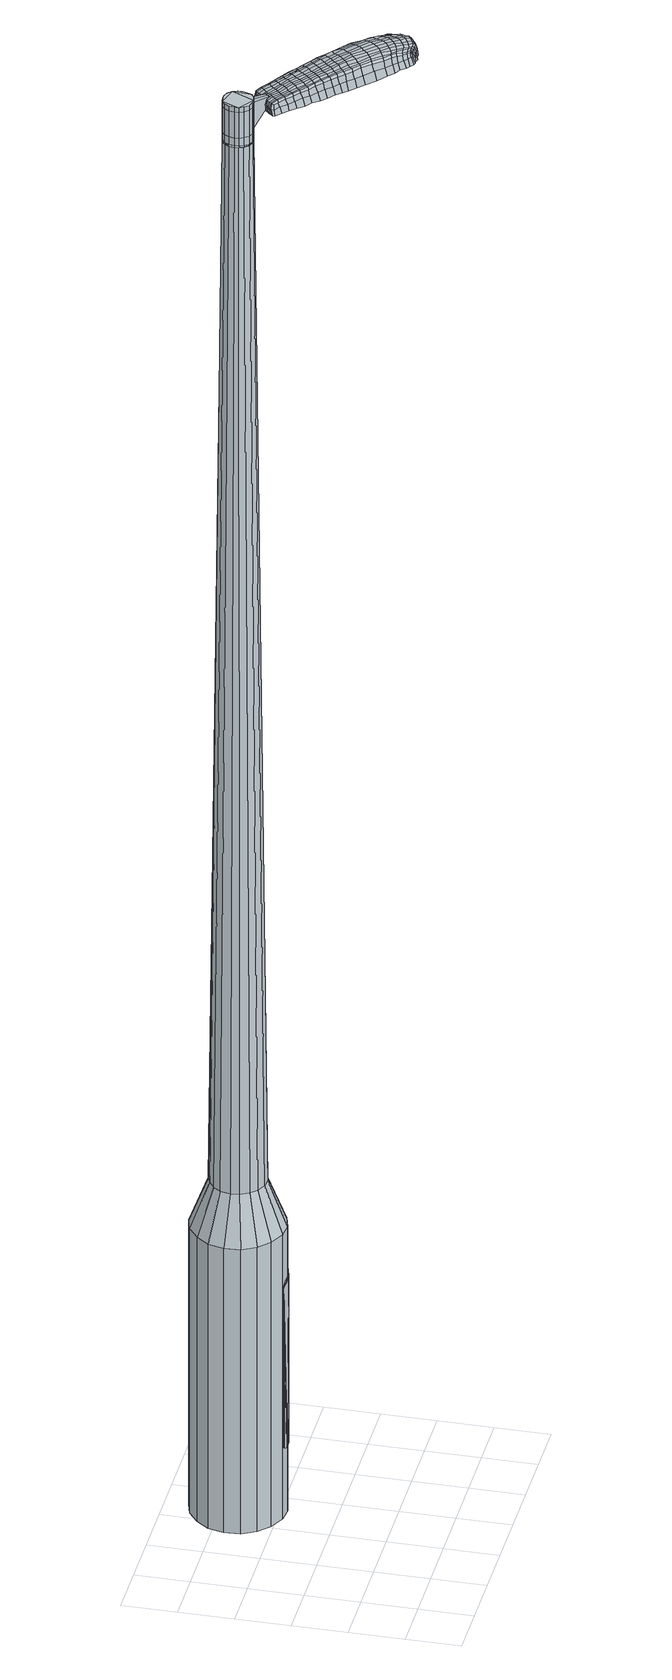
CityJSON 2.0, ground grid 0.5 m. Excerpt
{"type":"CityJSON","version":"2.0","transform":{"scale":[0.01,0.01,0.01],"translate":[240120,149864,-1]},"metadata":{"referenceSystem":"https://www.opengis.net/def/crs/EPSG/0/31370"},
"CityObjects":{
"object1":{"type":"GenericCityObject","attributes":{"cluster":926,"mean_distance_to_centroid":0.267,"new_centroid_x":240121.25,"new_centroid_y":149865.86,"mean_distance_to_camera":6.81,"H1":-42.14,"H2":-52.32,"Z_final":114.23,"cluster2":-1,"proj_x":240116.9,"proj_y":149870.33,"id_line":44130,"bearing_l":45.76,"distance":6.24,"orientation":"right","G_obj":315.76},"geometry":[{"type":"MultiSurface","lod":"2","boundaries":[[[0,1,2,3]],[[1,4,5,2]],[[4,6,7,5]],[[6,8,9,7]],[[8,10,11,9]],[[10,12,13,11]],[[12,14,15,13]],[[14,16,17,15]],[[16,18,19,17]],[[18,20,21,19]],[[20,22,23,21]],[[22,24,25,23]],[[24,26,27,25]],[[26,28,29,27]],[[28,30,31,29]],[[30,32,33,31]],[[32,34,35,33]],[[34,0,3,35]],[[36,37,38,39]],[[38,40,41,42]],[[41,43,42]],[[42,44,45,46]],[[45,47,46]],[[46,48,49,50]],[[49,51,50]],[[42,46,50,38]],[[50,52,39,38]],[[53,36,39]],[[2,5,7,35]],[[7,9,11,15]],[[11,13,15]],[[15,17,19,23]],[[19,21,23]],[[23,25,27,31]],[[27,29,31]],[[15,23,31,7]],[[31,33,35,7]],[[3,2,35]],[[1,0,54,55]],[[0,34,56,54]],[[34,32,57,56]],[[32,30,58,57]],[[30,28,59,58]],[[28,26,60,59]],[[26,24,61,60]],[[24,22,62,61]],[[22,20,63,62]],[[20,18,64,63]],[[18,16,65,64]],[[16,14,66,65]],[[14,12,67,66]],[[12,10,68,67]],[[10,8,69,68]],[[8,6,70,69]],[[6,4,71,70]],[[4,1,55,71]],[[55,54,72,73]],[[54,56,74,72]],[[56,57,75,74]],[[57,58,76,75]],[[58,59,77,76]],[[59,60,78,77]],[[60,61,79,78]],[[61,62,80,79]],[[62,63,81,80]],[[63,64,82,81]],[[64,65,83,82]],[[65,66,84,83]],[[66,67,85,84]],[[67,68,86,85]],[[68,69,87,86]],[[69,70,88,87]],[[70,71,89,88]],[[71,55,73,89]],[[90,91,92,93]],[[74,94,91,90]],[[75,95,94,74]],[[96,97,95,75]],[[98,99,97,96]],[[100,101,99,98]],[[102,103,101,100]],[[104,105,103,102]],[[106,107,105,104]],[[108,109,107,106]],[[83,110,109,108]],[[84,111,110,83]],[[112,113,111,84]],[[114,115,113,112]],[[116,117,115,114]],[[118,119,117,116]],[[120,121,119,118]],[[93,92,121,120]],[[122,123,124,125]],[[126,122,125,127]],[[128,126,127,129]],[[130,128,129,131]],[[132,130,131,133]],[[134,132,133,135]],[[136,134,135,137]],[[138,136,137,139]],[[140,138,139,141]],[[142,140,141,143]],[[144,142,143,145]],[[146,144,145,147]],[[148,146,147,149]],[[150,148,149,151]],[[152,150,151,153]],[[154,152,153,155]],[[73,72,90,93]],[[72,74,90]],[[76,96,75]],[[76,77,98,96]],[[77,78,100,98]],[[78,79,102,100]],[[79,80,104,102]],[[80,81,106,104]],[[81,82,108,106]],[[82,83,108]],[[85,112,84]],[[85,86,114,112]],[[86,87,116,114]],[[87,88,118,116]],[[88,89,120,118]],[[89,73,93,120]],[[156,157,92,91]],[[157,158,121,92]],[[158,159,119,121]],[[159,160,117,119]],[[160,161,115,117]],[[161,162,113,115]],[[162,111,113]],[[163,109,110]],[[163,164,107,109]],[[164,165,105,107]],[[165,166,103,105]],[[166,167,101,103]],[[167,168,99,101]],[[168,169,97,99]],[[169,95,97]],[[156,91,94]],[[39,52,154,170]],[[157,156,171,155]],[[53,39,170,123]],[[156,94,124,171]],[[36,53,123,122]],[[94,95,125,124]],[[37,36,122,126]],[[95,169,127,125]],[[38,37,126,128]],[[169,168,129,127]],[[40,38,128,130]],[[168,167,131,129]],[[41,40,130,132]],[[167,166,133,131]],[[43,41,132,134]],[[166,165,135,133]],[[42,43,134,136]],[[165,164,137,135]],[[44,42,136,138]],[[164,163,139,137]],[[45,44,138,140]],[[163,110,141,139]],[[47,45,140,142]],[[110,111,143,141]],[[46,47,142,144]],[[111,162,145,143]],[[48,46,144,146]],[[162,161,147,145]],[[49,48,146,148]],[[161,160,149,147]],[[51,49,148,150]],[[160,159,151,149]],[[50,51,150,152]],[[159,158,153,151]],[[52,50,152,154]],[[158,157,155,153]],[[154,155,172,173]],[[155,171,174,172]],[[171,124,175,174]],[[124,123,176,175]],[[123,170,177,176]],[[170,154,173,177]],[[178,179,180,181]],[[182,178,181,183]],[[178,182,184,185]],[[179,178,185,186]],[[187,188,189,190]],[[191,187,190,192]],[[187,191,193,194]],[[188,187,194,195]],[[196,197,198,199]],[[200,196,199,201]],[[196,200,202,203]],[[197,196,203,204]],[[205,206,207,208]],[[209,205,208,210]],[[205,209,211,212]],[[206,205,212,213]],[[214,215,216,217]],[[218,214,217,219]],[[214,218,220,221]],[[215,214,221,222]],[[223,224,225,226]],[[227,223,226,228]],[[223,227,229,230]],[[224,223,230,231]],[[232,233,234,235]],[[224,232,235,225]],[[232,224,231,236]],[[233,232,236,237]],[[238,239,240,241]],[[233,238,241,234]],[[238,233,237,242]],[[239,238,242,243]],[[244,182,183,245]],[[239,244,245,240]],[[244,239,243,246]],[[182,244,246,184]],[[247,248,249,250]],[[251,247,250,252]],[[247,251,253,254]],[[248,247,254,255]],[[256,257,258,259]],[[248,256,259,249]],[[256,248,255,260]],[[257,256,260,261]],[[262,263,264,265]],[[257,262,265,258]],[[262,257,261,266]],[[263,262,266,267]],[[268,269,270,271]],[[263,268,271,264]],[[268,263,267,272]],[[269,268,272,273]],[[274,179,186,275]],[[269,274,275,270]],[[274,269,273,276]],[[179,274,276,180]],[[277,278,279,280]],[[281,277,280,282]],[[277,281,283,284]],[[278,277,284,285]],[[286,287,288,289]],[[278,286,289,279]],[[286,278,285,290]],[[287,286,290,291]],[[292,293,294,295]],[[287,292,295,288]],[[292,287,291,296]],[[293,292,296,297]],[[298,191,192,299]],[[293,298,299,294]],[[298,293,297,300]],[[191,298,300,193]],[[301,302,303,304]],[[305,301,304,306]],[[301,305,307,308]],[[302,301,308,309]],[[310,311,312,313]],[[302,310,313,303]],[[310,302,309,314]],[[311,310,314,315]],[[316,317,318,319]],[[311,316,319,312]],[[316,311,315,320]],[[317,316,320,321]],[[322,323,324,325]],[[317,322,325,318]],[[322,317,321,326]],[[323,322,326,327]],[[328,188,195,329]],[[323,328,329,324]],[[328,323,327,330]],[[188,328,330,189]],[[331,217,216,332]],[[333,331,332,334]],[[331,333,335,336]],[[217,331,336,219]],[[337,333,334,338]],[[339,337,338,340]],[[337,339,341,342]],[[333,337,342,335]],[[343,339,340,344]],[[345,343,344,346]],[[343,345,347,348]],[[339,343,348,341]],[[349,345,346,350]],[[351,349,350,352]],[[349,351,353,354]],[[345,349,354,347]],[[355,351,352,356]],[[206,355,356,207]],[[355,206,213,357]],[[351,355,357,353]],[[358,359,204,203]],[[360,358,203,202]],[[358,360,361,362]],[[359,358,362,363]],[[364,365,363,362]],[[366,364,362,361]],[[364,366,367,368]],[[365,364,368,369]],[[370,371,369,368]],[[372,370,368,367]],[[370,372,373,374]],[[371,370,374,375]],[[376,377,375,374]],[[378,376,374,373]],[[376,378,211,209]],[[377,376,209,210]],[[379,380,381,382]],[[281,379,382,283]],[[379,281,282,383]],[[380,379,383,384]],[[385,200,201,386]],[[380,385,386,381]],[[385,380,384,387]],[[200,385,387,202]],[[388,389,390,391]],[[227,388,391,229]],[[388,227,228,392]],[[389,388,392,393]],[[394,395,396,397]],[[389,394,397,390]],[[394,389,393,398]],[[395,394,398,399]],[[400,197,204,401]],[[395,400,401,396]],[[400,395,399,402]],[[197,400,402,198]],[[403,404,405,406]],[[185,403,406,186]],[[403,185,184,407]],[[404,403,407,408]],[[409,410,411,412]],[[404,409,412,405]],[[409,404,408,413]],[[410,409,413,414]],[[415,208,207,416]],[[410,415,416,411]],[[415,410,414,417]],[[208,415,417,210]],[[418,419,420,421]],[[190,418,421,192]],[[418,190,189,422]],[[419,418,422,423]],[[424,212,211,425]],[[419,424,425,420]],[[424,419,423,426]],[[212,424,426,213]],[[427,428,429,430]],[[305,427,430,307]],[[427,305,306,431]],[[428,427,431,432]],[[433,218,219,434]],[[428,433,434,429]],[[433,428,432,435]],[[218,433,435,220]],[[436,437,438,439]],[[251,436,439,253]],[[436,251,252,440]],[[437,436,440,441]],[[442,443,444,445]],[[437,442,445,438]],[[442,437,441,446]],[[443,442,446,447]],[[448,215,222,449]],[[443,448,449,444]],[[448,443,447,450]],[[215,448,450,216]],[[451,452,441,440]],[[250,451,440,252]],[[451,250,249,453]],[[452,451,453,454]],[[455,456,447,446]],[[452,455,446,441]],[[455,452,454,457]],[[456,455,457,458]],[[459,332,216,450]],[[456,459,450,447]],[[459,456,458,460]],[[332,459,460,334]],[[461,462,463,464]],[[308,461,464,309]],[[461,308,307,430]],[[462,461,430,429]],[[465,336,335,466]],[[462,465,466,463]],[[465,462,429,434]],[[336,465,434,219]],[[467,468,454,453]],[[259,467,453,249]],[[467,259,258,469]],[[468,467,469,470]],[[471,472,458,457]],[[468,471,457,454]],[[471,468,470,473]],[[472,471,473,474]],[[475,338,334,460]],[[472,475,460,458]],[[475,472,474,476]],[[338,475,476,340]],[[477,478,479,480]],[[314,477,480,315]],[[477,314,309,464]],[[478,477,464,463]],[[481,342,341,482]],[[478,481,482,479]],[[481,478,463,466]],[[342,481,466,335]],[[483,484,470,469]],[[265,483,469,258]],[[483,265,264,485]],[[484,483,485,486]],[[487,488,474,473]],[[484,487,473,470]],[[487,484,486,489]],[[488,487,489,490]],[[491,344,340,476]],[[488,491,476,474]],[[491,488,490,492]],[[344,491,492,346]],[[493,494,495,496]],[[320,493,496,321]],[[493,320,315,480]],[[494,493,480,479]],[[497,348,347,498]],[[494,497,498,495]],[[497,494,479,482]],[[348,497,482,341]],[[499,500,486,485]],[[271,499,485,264]],[[499,271,270,501]],[[500,499,501,502]],[[503,504,490,489]],[[500,503,489,486]],[[503,500,502,505]],[[504,503,505,506]],[[507,350,346,492]],[[504,507,492,490]],[[507,504,506,508]],[[350,507,508,352]],[[509,510,511,512]],[[326,509,512,327]],[[509,326,321,496]],[[510,509,496,495]],[[513,354,353,514]],[[510,513,514,511]],[[513,510,495,498]],[[354,513,498,347]],[[515,516,502,501]],[[275,515,501,270]],[[515,275,186,406]],[[516,515,406,405]],[[517,518,506,505]],[[516,517,505,502]],[[517,516,405,412]],[[518,517,412,411]],[[519,356,352,508]],[[518,519,508,506]],[[519,518,411,416]],[[356,519,416,207]],[[520,521,423,422]],[[330,520,422,189]],[[520,330,327,512]],[[521,520,512,511]],[[522,357,213,426]],[[521,522,426,423]],[[522,521,511,514]],[[357,522,514,353]],[[523,524,384,383]],[[280,523,383,282]],[[523,280,279,525]],[[524,523,525,526]],[[527,360,202,387]],[[524,527,387,384]],[[527,524,526,528]],[[360,527,528,361]],[[529,530,531,532]],[[230,529,532,231]],[[529,230,229,391]],[[530,529,391,390]],[[533,534,535,536]],[[530,533,536,531]],[[533,530,390,397]],[[534,533,397,396]],[[537,359,363,538]],[[534,537,538,535]],[[537,534,396,401]],[[359,537,401,204]],[[539,540,526,525]],[[289,539,525,279]],[[539,289,288,541]],[[540,539,541,542]],[[543,366,361,528]],[[540,543,528,526]],[[543,540,542,544]],[[366,543,544,367]],[[545,546,547,548]],[[236,545,548,237]],[[545,236,231,532]],[[546,545,532,531]],[[549,550,551,552]],[[546,549,552,547]],[[549,546,531,536]],[[550,549,536,535]],[[553,365,369,554]],[[550,553,554,551]],[[553,550,535,538]],[[365,553,538,363]],[[555,556,542,541]],[[295,555,541,288]],[[555,295,294,557]],[[556,555,557,558]],[[559,372,367,544]],[[556,559,544,542]],[[559,556,558,560]],[[372,559,560,373]],[[561,562,563,564]],[[242,561,564,243]],[[561,242,237,548]],[[562,561,548,547]],[[565,566,567,568]],[[562,565,568,563]],[[565,562,547,552]],[[566,565,552,551]],[[569,371,375,570]],[[566,569,570,567]],[[569,566,551,554]],[[371,569,554,369]],[[571,572,558,557]],[[299,571,557,294]],[[571,299,192,421]],[[572,571,421,420]],[[573,378,373,560]],[[572,573,560,558]],[[573,572,420,425]],[[378,573,425,211]],[[574,575,408,407]],[[246,574,407,184]],[[574,246,243,564]],[[575,574,564,563]],[[576,577,414,413]],[[575,576,413,408]],[[576,575,563,568]],[[577,576,568,567]],[[578,377,210,417]],[[577,578,417,414]],[[578,577,567,570]],[[377,578,570,375]],[[579,580,581,582]],[[582,581,583,584]],[[585,583,581,586]],[[586,581,580,587]],[[588,589,590,591]],[[591,590,592,593]],[[594,592,590,595]],[[595,590,589,596]],[[597,598,599,600]],[[600,599,601,602]],[[603,601,599,604]],[[604,599,598,605]],[[606,607,608,609]],[[609,608,610,611]],[[612,610,608,613]],[[613,608,607,614]],[[615,616,617,618]],[[618,617,619,620]],[[621,619,617,622]],[[622,617,616,623]],[[624,625,626,627]],[[627,626,628,629]],[[630,628,626,631]],[[631,626,625,632]],[[633,634,635,636]],[[636,635,625,624]],[[632,625,635,637]],[[637,635,634,638]],[[639,640,641,642]],[[642,641,634,633]],[[638,634,641,643]],[[643,641,640,644]],[[584,583,645,646]],[[646,645,640,639]],[[644,640,645,647]],[[647,645,583,585]],[[648,649,650,651]],[[651,650,652,653]],[[654,652,650,655]],[[655,650,649,656]],[[657,658,659,660]],[[660,659,649,648]],[[656,649,659,661]],[[661,659,658,662]],[[663,664,665,666]],[[666,665,658,657]],[[662,658,665,667]],[[667,665,664,668]],[[669,670,671,672]],[[672,671,664,663]],[[668,664,671,673]],[[673,671,670,674]],[[587,580,675,676]],[[676,675,670,669]],[[674,670,675,677]],[[677,675,580,579]],[[678,679,680,681]],[[681,680,682,683]],[[684,682,680,685]],[[685,680,679,686]],[[687,688,689,690]],[[690,689,679,678]],[[686,679,689,691]],[[691,689,688,692]],[[693,694,695,696]],[[696,695,688,687]],[[692,688,695,697]],[[697,695,694,698]],[[593,592,699,700]],[[700,699,694,693]],[[698,694,699,701]],[[701,699,592,594]],[[702,703,704,705]],[[705,704,706,707]],[[708,706,704,709]],[[709,704,703,710]],[[711,712,713,714]],[[714,713,703,702]],[[710,703,713,715]],[[715,713,712,716]],[[717,718,719,720]],[[720,719,712,711]],[[716,712,719,721]],[[721,719,718,722]],[[723,724,725,726]],[[726,725,718,717]],[[722,718,725,727]],[[727,725,724,728]],[[596,589,729,730]],[[730,729,724,723]],[[728,724,729,731]],[[731,729,589,588]],[[615,618,732,733]],[[733,732,734,735]],[[736,734,732,737]],[[737,732,618,620]],[[735,734,738,739]],[[739,738,740,741]],[[742,740,738,743]],[[743,738,734,736]],[[741,740,744,745]],[[745,744,746,747]],[[748,746,744,749]],[[749,744,740,742]],[[747,746,750,751]],[[751,750,752,753]],[[754,752,750,755]],[[755,750,746,748]],[[753,752,756,757]],[[757,756,607,606]],[[614,607,756,758]],[[758,756,752,754]],[[605,759,760,604]],[[604,760,761,603]],[[762,761,760,763]],[[763,760,759,764]],[[764,765,766,763]],[[763,766,767,762]],[[768,767,766,769]],[[769,766,765,770]],[[770,771,772,769]],[[769,772,773,768]],[[774,773,772,775]],[[775,772,771,776]],[[776,777,778,775]],[[775,778,779,774]],[[612,779,778,610]],[[610,778,777,611]],[[780,781,782,783]],[[783,782,682,684]],[[683,682,782,784]],[[784,782,781,785]],[[602,601,786,787]],[[787,786,781,780]],[[785,781,786,788]],[[788,786,601,603]],[[789,790,791,792]],[[792,791,628,630]],[[629,628,791,793]],[[793,791,790,794]],[[795,796,797,798]],[[798,797,790,789]],[[794,790,797,799]],[[799,797,796,800]],[[605,598,801,802]],[[802,801,796,795]],[[800,796,801,803]],[[803,801,598,597]],[[804,805,806,807]],[[807,806,586,587]],[[585,586,806,808]],[[808,806,805,809]],[[810,811,812,813]],[[813,812,805,804]],[[809,805,812,814]],[[814,812,811,815]],[[606,609,816,817]],[[817,816,811,810]],[[815,811,816,818]],[[818,816,609,611]],[[819,820,821,822]],[[822,821,591,593]],[[588,591,821,823]],[[823,821,820,824]],[[612,613,825,826]],[[826,825,820,819]],[[824,820,825,827]],[[827,825,613,614]],[[828,829,830,831]],[[831,830,706,708]],[[707,706,830,832]],[[832,830,829,833]],[[620,619,834,835]],[[835,834,829,828]],[[833,829,834,836]],[[836,834,619,621]],[[837,838,654]],[[838,652,654]],[[653,652,838,839]],[[839,838,840]],[[841,842,843,844]],[[844,843,838,837]],[[840,838,843,845]],[[845,843,842,846]],[[623,616,847,848]],[[848,847,842,841]],[[846,842,847,849]],[[849,847,616,615]],[[840,850,851,839]],[[839,851,651,653]],[[648,651,851,852]],[[852,851,850,853]],[[846,854,855,845]],[[845,855,850,840]],[[853,850,855,856]],[[856,855,854,857]],[[615,733,858,849]],[[849,858,854,846]],[[857,854,858,859]],[[859,858,733,735]],[[860,861,862,863]],[[863,862,709,710]],[[708,709,862,831]],[[831,862,861,828]],[[736,737,864,865]],[[865,864,861,860]],[[828,861,864,835]],[[835,864,737,620]],[[853,866,852]],[[852,866,660,648]],[[657,660,866,867]],[[867,866,868]],[[857,869,870,856]],[[856,870,866,853]],[[868,866,870,871]],[[871,870,869,872]],[[735,739,873,859]],[[859,873,869,857]],[[872,869,873,874]],[[874,873,739,741]],[[875,876,877,878]],[[878,877,715,716]],[[710,715,877,863]],[[863,877,876,860]],[[742,743,879,880]],[[880,879,876,875]],[[860,876,879,865]],[[865,879,743,736]],[[868,881,882,867]],[[867,882,666,657]],[[663,666,882,883]],[[883,882,881,884]],[[872,885,886,871]],[[871,886,881,868]],[[884,881,886,887]],[[887,886,885,888]],[[741,745,889,874]],[[874,889,885,872]],[[888,885,889,890]],[[890,889,745,747]],[[891,892,893,894]],[[894,893,721,722]],[[716,721,893,878]],[[878,893,892,875]],[[748,749,895,896]],[[896,895,892,891]],[[875,892,895,880]],[[880,895,749,742]],[[884,897,898,883]],[[883,898,672,663]],[[669,672,898,899]],[[899,898,897,900]],[[888,901,902,887]],[[887,902,897,884]],[[900,897,902,903]],[[903,902,901,904]],[[747,751,905,890]],[[890,905,901,888]],[[904,901,905,906]],[[906,905,751,753]],[[907,908,909,910]],[[910,909,727,728]],[[722,727,909,894]],[[894,909,908,891]],[[754,755,911,912]],[[912,911,908,907]],[[891,908,911,896]],[[896,911,755,748]],[[900,913,914,899]],[[899,914,676,669]],[[587,676,914,807]],[[807,914,913,804]],[[904,915,916,903]],[[903,916,913,900]],[[804,913,916,813]],[[813,916,915,810]],[[753,757,917,906]],[[906,917,915,904]],[[810,915,917,817]],[[817,917,757,606]],[[824,918,919,823]],[[823,919,731,588]],[[728,731,919,910]],[[910,919,918,907]],[[614,758,920,827]],[[827,920,918,824]],[[907,918,920,912]],[[912,920,758,754]],[[785,921,922,784]],[[784,922,681,683]],[[678,681,922,923]],[[923,922,921,924]],[[603,761,925,788]],[[788,925,921,785]],[[924,921,925,926]],[[926,925,761,762]],[[927,928,929,930]],[[930,929,631,632]],[[630,631,929,792]],[[792,929,928,789]],[[931,932,933,934]],[[934,933,928,927]],[[789,928,933,798]],[[798,933,932,795]],[[764,759,935,936]],[[936,935,932,931]],[[795,932,935,802]],[[802,935,759,605]],[[924,937,938,923]],[[923,938,690,678]],[[687,690,938,939]],[[939,938,937,940]],[[762,767,941,926]],[[926,941,937,924]],[[940,937,941,942]],[[942,941,767,768]],[[943,944,945,946]],[[946,945,637,638]],[[632,637,945,930]],[[930,945,944,927]],[[947,948,949,950]],[[950,949,944,943]],[[927,944,949,934]],[[934,949,948,931]],[[770,765,951,952]],[[952,951,948,947]],[[931,948,951,936]],[[936,951,765,764]],[[940,953,954,939]],[[939,954,696,687]],[[693,696,954,955]],[[955,954,953,956]],[[768,773,957,942]],[[942,957,953,940]],[[956,953,957,958]],[[958,957,773,774]],[[959,960,961,962]],[[962,961,643,644]],[[638,643,961,946]],[[946,961,960,943]],[[963,964,965,966]],[[966,965,960,959]],[[943,960,965,950]],[[950,965,964,947]],[[776,771,967,968]],[[968,967,964,963]],[[947,964,967,952]],[[952,967,771,770]],[[956,969,970,955]],[[955,970,700,693]],[[593,700,970,822]],[[822,970,969,819]],[[774,779,971,958]],[[958,971,969,956]],[[819,969,971,826]],[[826,971,779,612]],[[809,972,973,808]],[[808,973,647,585]],[[644,647,973,962]],[[962,973,972,959]],[[815,974,975,814]],[[814,975,972,809]],[[959,972,975,966]],[[966,975,974,963]],[[611,777,976,818]],[[818,976,974,815]],[[963,974,976,968]],[[968,976,777,776]],[[579,582,181,180]],[[582,584,183,181]],[[594,595,194,193]],[[595,596,195,194]],[[597,600,199,198]],[[600,602,201,199]],[[621,622,221,220]],[[622,623,222,221]],[[624,627,226,225]],[[627,629,228,226]],[[633,636,235,234]],[[636,624,225,235]],[[639,642,241,240]],[[642,633,234,241]],[[584,646,245,183]],[[646,639,240,245]],[[654,655,254,253]],[[655,656,255,254]],[[656,661,260,255]],[[661,662,261,260]],[[662,667,266,261]],[[667,668,267,266]],[[668,673,272,267]],[[673,674,273,272]],[[674,677,276,273]],[[677,579,180,276]],[[684,685,284,283]],[[685,686,285,284]],[[686,691,290,285]],[[691,692,291,290]],[[692,697,296,291]],[[697,698,297,296]],[[698,701,300,297]],[[701,594,193,300]],[[702,705,304,303]],[[705,707,306,304]],[[711,714,313,312]],[[714,702,303,313]],[[717,720,319,318]],[[720,711,312,319]],[[723,726,325,324]],[[726,717,318,325]],[[596,730,329,195]],[[730,723,324,329]],[[780,783,382,381]],[[783,684,283,382]],[[602,787,386,201]],[[787,780,381,386]],[[629,793,392,228]],[[793,794,393,392]],[[794,799,398,393]],[[799,800,399,398]],[[800,803,402,399]],[[803,597,198,402]],[[707,832,431,306]],[[832,833,432,431]],[[833,836,435,432]],[[836,621,220,435]],[[837,654,439,438]],[[654,253,439]],[[841,844,445,444]],[[844,837,438,445]],[[623,848,449,222]],[[848,841,444,449]],[[977,978,979,980]],[[981,982,980,979]],[[983,984,985,986]],[[987,988,989,990]],[[978,991,992,979]],[[993,981,979,992]],[[994,983,986,995]],[[996,997,988,987]],[[991,998,999,992]],[[999,1000,993,992]],[[1001,994,995,1002]],[[1003,997,996,1004]],[[998,1005,1006,999]],[[1006,1007,1000,999]],[[1008,1001,1002,1009]],[[1010,1003,1004,1011]],[[1012,1013,1014,1015]],[[1016,1017,1013,1012]],[[1016,1018,1019,1017]],[[1018,1020,1021,1019]],[[1022,1023,1024]],[[1025,1026,1023,1022]],[[1027,1028,1026,1025]],[[1029,1030,1028,1027]],[[1024,1014,1013,1022]],[[1022,1013,1017,1025]],[[1017,1019,1027,1025]],[[1019,1021,1029,1027]],[[986,985,982,981]],[[995,986,981,993]],[[1000,1002,995,993]],[[1007,1009,1002,1000]],[[987,990,984,983]],[[996,987,983,994]],[[1004,996,994,1001]],[[1011,1004,1001,1008]],[[988,1012,1015,989]],[[997,1016,1012,988]],[[1018,1016,997,1003]],[[1020,1018,1003,1010]],[[1031,1032,1033,1034]],[[1033,1035,1036,1037]],[[1033,1037,1038,1039]],[[1033,1039,1034]],[[1040,1031,1034,1041]],[[1042,1041,1034,1043]],[[1044,1043,1034]],[[1045,1033,1032,1046]],[[1047,1045,1046,1048]],[[1049,1047,1048,1050]],[[1051,1049,1050,1052]],[[1053,1051,1052,1054]],[[1054,1055,1056,1057]],[[1054,1057,1058,1059]],[[1054,1059,1060,1061]],[[1060,1062,1063,1064]],[[1060,1064,1065,1066]],[[1060,1066,1061]],[[1054,1061,1053]],[[1067,1068,1032,1031]],[[1069,1070,1035,1033]],[[1071,1072,1044,1034]],[[1068,1073,1046,1032]],[[1074,1069,1033,1045]],[[1073,1075,1048,1046]],[[1076,1074,1045,1047]],[[1075,1077,1050,1048]],[[1078,1076,1047,1049]],[[1077,1079,1052,1050]],[[1080,1078,1049,1051]],[[1079,1081,1054,1052]],[[1082,1080,1051,1053]],[[1081,1083,1055,1054]],[[1084,1085,1062,1060]],[[1086,1082,1053,1061]],[[1056,1055,1083,1087]],[[1057,1056,1087,1088]],[[1058,1057,1088,1089]],[[1059,1058,1089,1090]],[[1060,1059,1090,1084]],[[1091,1067,1031,1040]],[[1092,1091,1040,1041]],[[1093,1092,1041,1042]],[[1094,1093,1042,1043]],[[1072,1094,1043,1044]],[[1036,1035,1070,1095]],[[1063,1062,1085,1096]],[[1037,1036,1095,1097]],[[1038,1037,1097,1098]],[[1039,1038,1098,1099]],[[1034,1039,1099,1071]],[[1064,1063,1096,1100]],[[1065,1064,1100,1101]],[[1066,1065,1101,1102]],[[1061,1066,1102,1086]]]}]}
},
"vertices":[
[157,157,384],[145,148,384],[145,148,96],[157,157,96],[131,144,384],[131,144,96],[117,145,384],[117,145,96],[103,152,384],[103,152,96],[93,162,384],[93,162,96],[86,175,384],[86,175,96],[85,190,384],[85,190,96],[88,204,384],[88,204,96],[97,216,384],[97,216,96],[109,225,384],[109,225,96],[123,229,384],[123,229,96],[137,228,384],[137,228,96],[151,221,384],[151,221,96],[161,211,384],[161,211,96],[168,198,384],[168,198,96],[169,183,384],[169,183,96],[166,169,384],[166,169,96],[140,186,1524],[140,190,1524],[138,194,1524],[137,177,1524],[135,198,1524],[130,200,1524],[121,199,1524],[126,200,1524],[117,196,1524],[115,192,1524],[114,183,1524],[114,187,1524],[116,179,1524],[119,175,1524],[128,173,1524],[124,173,1524],[133,174,1524],[139,181,1524],[145,169,429],[138,164,429],[150,176,429],[152,185,429],[151,193,429],[147,201,429],[141,207,429],[133,211,429],[124,212,429],[116,209,429],[109,204,429],[104,197,429],[102,188,429],[103,180,429],[107,172,429],[113,166,429],[121,162,429],[130,161,429],[137,177,1483],[133,174,1483],[139,181,1483],[140,186,1483],[140,190,1483],[138,194,1483],[135,198,1483],[130,200,1483],[126,200,1483],[121,199,1483],[117,196,1483],[115,192,1483],[114,187,1483],[114,183,1483],[116,179,1483],[119,175,1483],[124,173,1483],[128,173,1483],[136,178,1483],[136,178,1485],[133,175,1485],[133,175,1483],[139,181,1485],[140,186,1485],[139,190,1483],[139,190,1485],[137,194,1483],[137,194,1485],[134,197,1483],[134,197,1485],[130,199,1483],[130,199,1485],[126,199,1483],[126,199,1485],[121,198,1483],[121,198,1485],[118,195,1483],[118,195,1485],[115,192,1485],[114,187,1485],[115,183,1483],[115,183,1485],[117,179,1483],[117,179,1485],[120,176,1483],[120,176,1485],[124,174,1483],[124,174,1485],[128,174,1483],[128,174,1485],[140,186,1519],[139,181,1519],[139,181,1493],[140,186,1493],[140,190,1519],[140,190,1493],[138,194,1519],[138,194,1493],[135,198,1519],[135,198,1493],[130,200,1519],[130,200,1493],[126,200,1519],[126,200,1493],[121,199,1519],[121,199,1493],[117,196,1519],[117,196,1493],[115,192,1519],[115,192,1493],[114,187,1519],[114,187,1493],[114,183,1519],[114,183,1493],[116,179,1519],[116,179,1493],[119,175,1519],[119,175,1493],[124,173,1519],[124,173,1493],[128,173,1519],[128,173,1493],[133,174,1519],[133,174,1493],[137,177,1485],[133,174,1485],[128,173,1485],[124,173,1485],[119,175,1485],[116,179,1485],[114,183,1485],[117,196,1485],[121,199,1485],[126,200,1485],[130,200,1485],[135,198,1485],[138,194,1485],[140,190,1485],[137,177,1519],[137,177,1493],[148,162,1513],[148,162,1518],[150,164,1513],[152,166,1513],[152,166,1518],[150,164,1518],[189,98,1519],[185,104,1518],[184,102,1509],[189,96,1510],[195,92,1519],[195,90,1510],[196,94,1526],[190,100,1525],[185,105,1525],[217,126,1519],[211,131,1518],[209,130,1525],[215,125,1525],[223,120,1519],[221,120,1526],[225,120,1510],[219,126,1510],[213,131,1509],[257,62,1519],[254,59,1519],[255,59,1513],[258,61,1513],[259,66,1519],[260,65,1513],[258,67,1524],[256,63,1524],[253,61,1524],[204,114,1530],[198,119,1529],[196,117,1529],[201,111,1530],[210,107,1531],[208,105,1531],[213,110,1530],[206,116,1530],[201,121,1529],[146,170,1512],[144,168,1512],[145,167,1517],[147,169,1517],[148,172,1512],[149,171,1517],[149,172,1506],[146,169,1506],[144,167,1506],[233,58,1519],[230,60,1519],[230,58,1512],[233,56,1512],[235,57,1518],[235,55,1512],[235,58,1522],[234,59,1523],[231,61,1524],[226,63,1519],[222,67,1519],[222,65,1512],[226,61,1512],[227,64,1524],[223,68,1525],[218,71,1519],[212,76,1519],[212,74,1511],[217,69,1511],[218,72,1526],[212,77,1526],[204,84,1519],[204,82,1510],[204,86,1526],[140,153,1513],[145,147,1513],[145,149,1518],[140,154,1517],[136,157,1512],[137,157,1516],[136,156,1506],[139,151,1507],[145,146,1507],[150,142,1514],[155,136,1515],[155,138,1520],[150,143,1519],[150,140,1507],[155,134,1507],[160,131,1515],[165,125,1516],[165,127,1522],[160,132,1521],[160,129,1508],[165,123,1508],[170,120,1517],[175,114,1517],[175,116,1524],[170,121,1523],[170,118,1508],[175,112,1509],[180,109,1518],[180,111,1524],[180,107,1509],[258,83,1519],[256,86,1519],[255,85,1524],[257,82,1523],[260,81,1518],[259,81,1522],[261,81,1512],[260,83,1512],[258,86,1512],[253,89,1519],[249,94,1519],[248,93,1525],[252,89,1524],[255,90,1512],[251,94,1512],[245,98,1519],[240,104,1519],[238,103,1526],[244,98,1526],[247,98,1511],[242,104,1511],[231,112,1519],[230,111,1526],[233,112,1510],[161,174,1513],[167,170,1513],[168,170,1507],[162,175,1507],[156,178,1512],[158,178,1506],[157,177,1516],[160,174,1517],[165,169,1518],[172,165,1514],[178,160,1515],[180,160,1507],[174,165,1507],[171,164,1519],[176,159,1520],[184,155,1515],[189,150,1516],[191,150,1508],[185,155,1508],[182,154,1521],[188,149,1522],[195,145,1517],[200,140,1517],[202,140,1509],[197,145,1508],[193,145,1523],[199,140,1524],[206,135,1518],[208,136,1509],[204,135,1524],[150,165,1519],[149,163,1519],[156,160,1520],[154,158,1520],[158,162,1520],[152,167,1519],[161,155,1522],[159,153,1522],[166,150,1523],[165,148,1523],[169,152,1523],[163,157,1521],[172,145,1524],[170,142,1524],[177,139,1525],[175,137,1525],[179,142,1525],[174,147,1524],[182,134,1526],[180,132,1526],[188,129,1527],[186,127,1527],[190,132,1527],[185,137,1526],[193,124,1528],[191,122,1528],[196,126,1528],[254,65,1527],[251,63,1527],[256,69,1526],[253,72,1527],[250,68,1528],[248,66,1528],[246,73,1529],[243,70,1529],[248,76,1528],[243,81,1530],[241,78,1530],[238,75,1530],[235,83,1531],[233,80,1531],[238,86,1530],[231,93,1531],[229,90,1531],[226,87,1531],[220,98,1531],[217,96,1531],[222,101,1531],[260,79,1518],[261,76,1519],[262,76,1513],[262,79,1513],[259,79,1523],[259,76,1523],[260,71,1519],[261,71,1513],[259,72,1524],[237,56,1518],[240,56,1518],[239,57,1523],[237,58,1523],[237,55,1513],[240,54,1513],[244,56,1519],[247,56,1519],[247,57,1524],[243,57,1523],[244,55,1513],[248,55,1513],[251,57,1519],[250,59,1524],[252,57,1513],[191,101,1528],[192,103,1528],[187,108,1528],[186,107,1527],[197,95,1528],[198,96,1529],[194,105,1529],[197,107,1530],[192,112,1529],[189,110,1528],[200,98,1529],[203,100,1530],[199,109,1530],[194,114,1529],[205,103,1531],[213,124,1528],[212,123,1529],[218,117,1529],[220,119,1528],[208,129,1527],[207,128,1528],[209,120,1529],[216,114,1530],[204,125,1528],[154,178,1512],[153,177,1512],[153,176,1517],[155,177,1517],[155,178,1506],[154,177,1506],[150,175,1512],[151,174,1517],[151,174,1506],[135,159,1512],[137,161,1512],[137,159,1506],[135,158,1506],[137,159,1517],[138,160,1517],[138,162,1512],[140,164,1512],[140,163,1506],[138,161,1506],[139,162,1517],[141,164,1517],[142,166,1512],[142,165,1506],[143,165,1517],[141,155,1519],[142,156,1519],[146,150,1520],[147,151,1520],[143,158,1519],[145,160,1519],[148,153,1520],[150,154,1520],[147,162,1519],[152,156,1520],[159,173,1519],[157,172,1519],[163,167,1520],[164,168,1520],[155,170,1519],[160,165,1520],[151,144,1521],[152,145,1521],[156,139,1522],[157,140,1522],[154,147,1521],[155,149,1521],[159,142,1522],[161,144,1523],[157,151,1522],[163,146,1523],[170,163,1521],[168,162,1521],[174,157,1522],[175,159,1522],[166,160,1521],[171,155,1522],[161,133,1523],[162,135,1523],[166,128,1524],[167,129,1524],[164,136,1523],[166,138,1524],[169,131,1525],[171,133,1525],[168,140,1524],[173,135,1525],[181,154,1523],[179,152,1523],[185,147,1524],[186,149,1524],[177,150,1524],[182,145,1525],[171,123,1525],[172,124,1525],[176,117,1526],[177,119,1526],[174,126,1526],[176,128,1526],[179,120,1527],[181,123,1527],[178,130,1526],[183,125,1527],[192,144,1525],[190,142,1525],[196,137,1526],[197,139,1526],[188,140,1526],[193,135,1527],[181,112,1527],[182,113,1527],[184,115,1527],[186,117,1528],[189,119,1528],[203,134,1527],[201,132,1527],[199,130,1528],[257,81,1525],[257,78,1525],[255,84,1526],[255,81,1526],[257,73,1526],[254,77,1527],[235,59,1525],[238,59,1525],[235,61,1526],[232,61,1525],[241,59,1525],[245,59,1526],[241,62,1527],[238,61,1526],[248,61,1526],[245,64,1527],[252,87,1526],[251,85,1527],[247,92,1527],[247,90,1528],[250,81,1528],[245,86,1529],[228,65,1526],[231,65,1527],[226,69,1528],[224,69,1527],[234,65,1527],[237,66,1528],[232,71,1529],[229,70,1528],[240,68,1528],[235,73,1530],[243,96,1528],[242,94,1529],[237,102,1528],[236,100,1529],[240,90,1529],[234,97,1530],[219,73,1528],[221,73,1528],[215,79,1529],[213,78,1528],[224,74,1529],[227,76,1530],[221,82,1530],[218,81,1530],[230,78,1530],[223,84,1531],[229,110,1529],[227,108,1529],[225,105,1530],[205,87,1528],[207,88,1529],[209,89,1530],[212,91,1530],[214,93,1531],[186,103,1509],[186,105,1518],[191,100,1518],[191,98,1509],[197,94,1519],[197,92,1510],[197,95,1525],[191,101,1525],[186,107,1525],[208,129,1525],[210,129,1518],[215,124,1518],[213,124,1525],[222,119,1519],[220,118,1525],[224,119,1510],[217,125,1509],[212,129,1509],[253,61,1513],[253,61,1519],[255,64,1519],[256,63,1513],[257,67,1519],[258,66,1513],[256,68,1524],[254,64,1524],[252,62,1524],[197,116,1528],[199,118,1528],[204,113,1529],[202,111,1529],[210,107,1529],[208,105,1529],[213,110,1529],[206,116,1529],[201,121,1528],[146,166,1516],[145,166,1512],[147,168,1512],[148,168,1516],[149,170,1512],[150,170,1516],[150,170,1506],[148,168,1506],[146,166,1506],[231,60,1512],[231,62,1519],[234,60,1518],[234,58,1512],[236,59,1518],[235,57,1512],[236,60,1522],[234,61,1523],[232,63,1523],[223,66,1512],[223,68,1519],[228,65,1519],[227,63,1512],[228,66,1524],[224,70,1525],[213,75,1511],[213,77,1519],[219,72,1519],[219,70,1511],[219,73,1525],[214,79,1526],[205,85,1519],[205,83,1510],[205,87,1526],[146,150,1518],[146,149,1513],[141,154,1513],[141,155,1517],[138,158,1512],[139,158,1515],[138,157,1506],[141,153,1506],[146,147,1507],[157,139,1520],[156,137,1514],[151,143,1514],[152,144,1519],[151,141,1507],[156,136,1507],[167,128,1522],[166,126,1516],[161,132,1515],[162,133,1521],[161,130,1508],[166,125,1508],[177,117,1523],[176,115,1517],[171,121,1516],[172,122,1522],[171,119,1508],[176,114,1508],[181,110,1517],[182,112,1524],[181,108,1509],[254,84,1523],[255,85,1519],[257,82,1518],[256,81,1523],[258,80,1518],[257,80,1522],[259,81,1512],[258,82,1512],[256,85,1512],[246,92,1525],[248,93,1519],[252,88,1519],[250,88,1524],[253,88,1512],[250,93,1512],[237,102,1526],[238,102,1519],[244,97,1519],[242,96,1525],[246,97,1511],[240,103,1511],[230,110,1519],[228,110,1526],[232,111,1510],[167,168,1507],[165,168,1513],[160,173,1513],[161,173,1506],[156,176,1512],[157,176,1506],[156,175,1515],[159,172,1517],[164,168,1518],[178,158,1507],[177,158,1514],[171,163,1514],[173,163,1507],[170,163,1519],[175,158,1520],[190,149,1508],[188,148,1516],[182,153,1515],[184,153,1508],[181,153,1521],[186,148,1522],[201,139,1508],[199,139,1517],[194,143,1516],[195,144,1508],[192,143,1522],[197,138,1523],[205,134,1517],[207,134,1509],[203,133,1524],[151,165,1518],[149,163,1518],[156,160,1519],[154,158,1519],[158,162,1519],[153,167,1518],[162,154,1520],[160,153,1520],[167,149,1521],[165,147,1521],[169,151,1521],[164,157,1520],[172,144,1523],[170,142,1523],[178,139,1524],[176,137,1524],[180,141,1524],[174,146,1523],[183,134,1525],[181,132,1525],[188,129,1526],[186,127,1526],[190,131,1526],[185,136,1525],[193,124,1527],[191,121,1527],[196,126,1527],[250,64,1526],[252,66,1526],[254,69,1525],[252,72,1526],[250,69,1526],[247,67,1526],[243,71,1528],[245,73,1528],[247,76,1527],[242,81,1528],[240,78,1529],[238,76,1529],[233,81,1530],[235,83,1530],[237,86,1529],[231,92,1530],[229,89,1530],[226,87,1530],[217,96,1530],[220,98,1530],[222,101,1530],[260,76,1513],[259,76,1518],[258,79,1518],[260,79,1512],[257,79,1523],[257,76,1523],[258,71,1519],[259,71,1513],[257,72,1523],[239,59,1523],[240,58,1518],[237,58,1518],[237,59,1523],[237,57,1512],[240,57,1512],[246,59,1523],[247,58,1519],[243,58,1519],[243,59,1523],[243,57,1513],[247,57,1513],[250,59,1519],[249,60,1524],[251,59,1513],[188,108,1527],[193,103,1527],[192,102,1527],[187,107,1526],[198,96,1527],[199,97,1528],[192,112,1528],[197,107,1528],[195,105,1528],[190,110,1527],[201,98,1528],[203,100,1529],[199,109,1529],[194,114,1528],[206,103,1529],[218,116,1528],[212,122,1527],[213,123,1527],[219,117,1527],[207,128,1526],[207,127,1527],[209,119,1528],[216,113,1528],[204,124,1527],[155,174,1516],[154,175,1512],[155,176,1512],[155,175,1516],[156,176,1506],[156,175,1506],[152,173,1512],[152,172,1516],[153,173,1506],[138,158,1506],[138,159,1512],[139,158,1516],[139,159,1516],[142,162,1506],[142,163,1512],[140,161,1512],[140,160,1506],[141,160,1516],[143,162,1516],[144,164,1512],[144,164,1506],[144,164,1516],[142,156,1518],[142,155,1518],[147,150,1519],[147,151,1519],[146,159,1518],[144,157,1518],[149,152,1519],[151,154,1519],[148,161,1518],[153,156,1519],[163,167,1519],[158,171,1518],[158,172,1518],[164,167,1519],[156,169,1518],[161,164,1519],[152,145,1520],[157,139,1521],[158,140,1521],[156,149,1520],[154,147,1520],[159,142,1521],[161,143,1521],[158,151,1520],[163,145,1521],[174,156,1521],[169,161,1520],[169,162,1520],[175,157,1521],[166,159,1520],[172,154,1521],[163,134,1522],[162,134,1522],[167,129,1523],[168,129,1523],[166,138,1522],[164,136,1522],[170,131,1523],[172,133,1524],[168,140,1523],[174,135,1524],[185,147,1523],[180,151,1522],[180,152,1522],[186,147,1523],[177,149,1522],[182,144,1523],[173,124,1524],[172,123,1524],[177,118,1525],[178,119,1525],[177,128,1525],[175,126,1524],[180,120,1525],[182,122,1526],[179,130,1525],[184,124,1526],[196,137,1525],[190,142,1524],[191,143,1524],[197,138,1525],[188,139,1524],[193,134,1525],[183,113,1526],[182,113,1526],[187,117,1527],[185,115,1526],[189,119,1527],[201,132,1526],[202,133,1526],[199,129,1526],[256,78,1524],[256,80,1524],[254,83,1525],[254,81,1525],[255,74,1525],[253,76,1525],[235,62,1525],[238,60,1524],[236,61,1524],[233,63,1525],[241,63,1526],[244,61,1525],[241,60,1524],[238,63,1525],[247,62,1525],[244,65,1526],[250,85,1526],[250,87,1526],[246,91,1526],[246,89,1527],[249,81,1526],[244,85,1527],[226,70,1527],[231,66,1526],[229,66,1526],[225,70,1526],[232,72,1528],[237,67,1527],[234,66,1526],[229,71,1527],[240,69,1527],[235,74,1528],[241,94,1527],[242,96,1527],[236,101,1527],[236,100,1528],[240,90,1528],[233,96,1529],[216,80,1528],[222,74,1527],[220,74,1527],[214,79,1527],[221,83,1529],[227,77,1529],[224,75,1528],[218,81,1528],[230,79,1529],[224,85,1530],[227,108,1528],[228,109,1528],[225,105,1529],[207,88,1528],[206,88,1528],[212,92,1529],[210,90,1529],[215,94,1530],[137,157,1508],[142,162,1508],[165,138,1509],[159,133,1509],[180,123,1510],[174,117,1510],[208,95,1512],[201,88,1512],[188,101,1511],[195,107,1511],[220,82,1513],[230,73,1514],[224,67,1514],[214,75,1513],[147,167,1508],[170,144,1509],[186,129,1510],[214,101,1512],[201,114,1511],[227,89,1513],[237,79,1514],[152,172,1508],[176,150,1509],[192,135,1510],[221,108,1512],[208,121,1511],[243,86,1514],[233,95,1513],[156,176,1508],[181,155,1509],[198,141,1510],[227,115,1512],[214,127,1511],[249,92,1514],[240,102,1513],[240,64,1514],[245,62,1514],[240,57,1514],[234,58,1514],[246,70,1514],[250,67,1514],[252,76,1514],[255,72,1514],[258,82,1514],[259,77,1514],[250,60,1515],[254,60,1515],[247,57,1515],[253,63,1515],[255,61,1515],[256,67,1515],[256,62,1515],[259,70,1515],[257,63,1515],[168,201,334],[169,197,334],[169,197,165],[163,210,171],[168,201,165],[166,205,165],[165,207,166],[164,209,167],[163,210,169],[166,205,334],[165,207,333],[164,209,332],[163,210,331],[163,210,328],[171,183,165],[171,183,334],[167,168,165],[167,168,334],[158,156,165],[158,156,334],[146,147,165],[146,147,334],[132,143,165],[132,143,334],[127,143,334],[124,143,334],[121,143,333],[119,144,332],[118,144,331],[117,144,328],[127,143,165],[117,144,171],[118,144,169],[119,144,167],[121,143,166],[124,143,165],[165,200,334],[167,196,334],[167,196,165],[165,200,165],[161,209,171],[161,209,328],[168,183,334],[168,183,165],[164,169,334],[164,169,165],[156,158,334],[156,158,165],[145,150,334],[145,150,165],[132,146,334],[132,146,165],[128,146,334],[117,146,328],[117,146,171],[128,146,165],[124,146,334],[121,146,333],[119,146,332],[118,146,331],[163,203,334],[162,206,333],[161,208,332],[161,209,331],[163,203,165],[118,146,169],[162,206,166],[161,208,167],[161,209,169],[119,146,167],[121,146,166],[124,146,165]
]}
